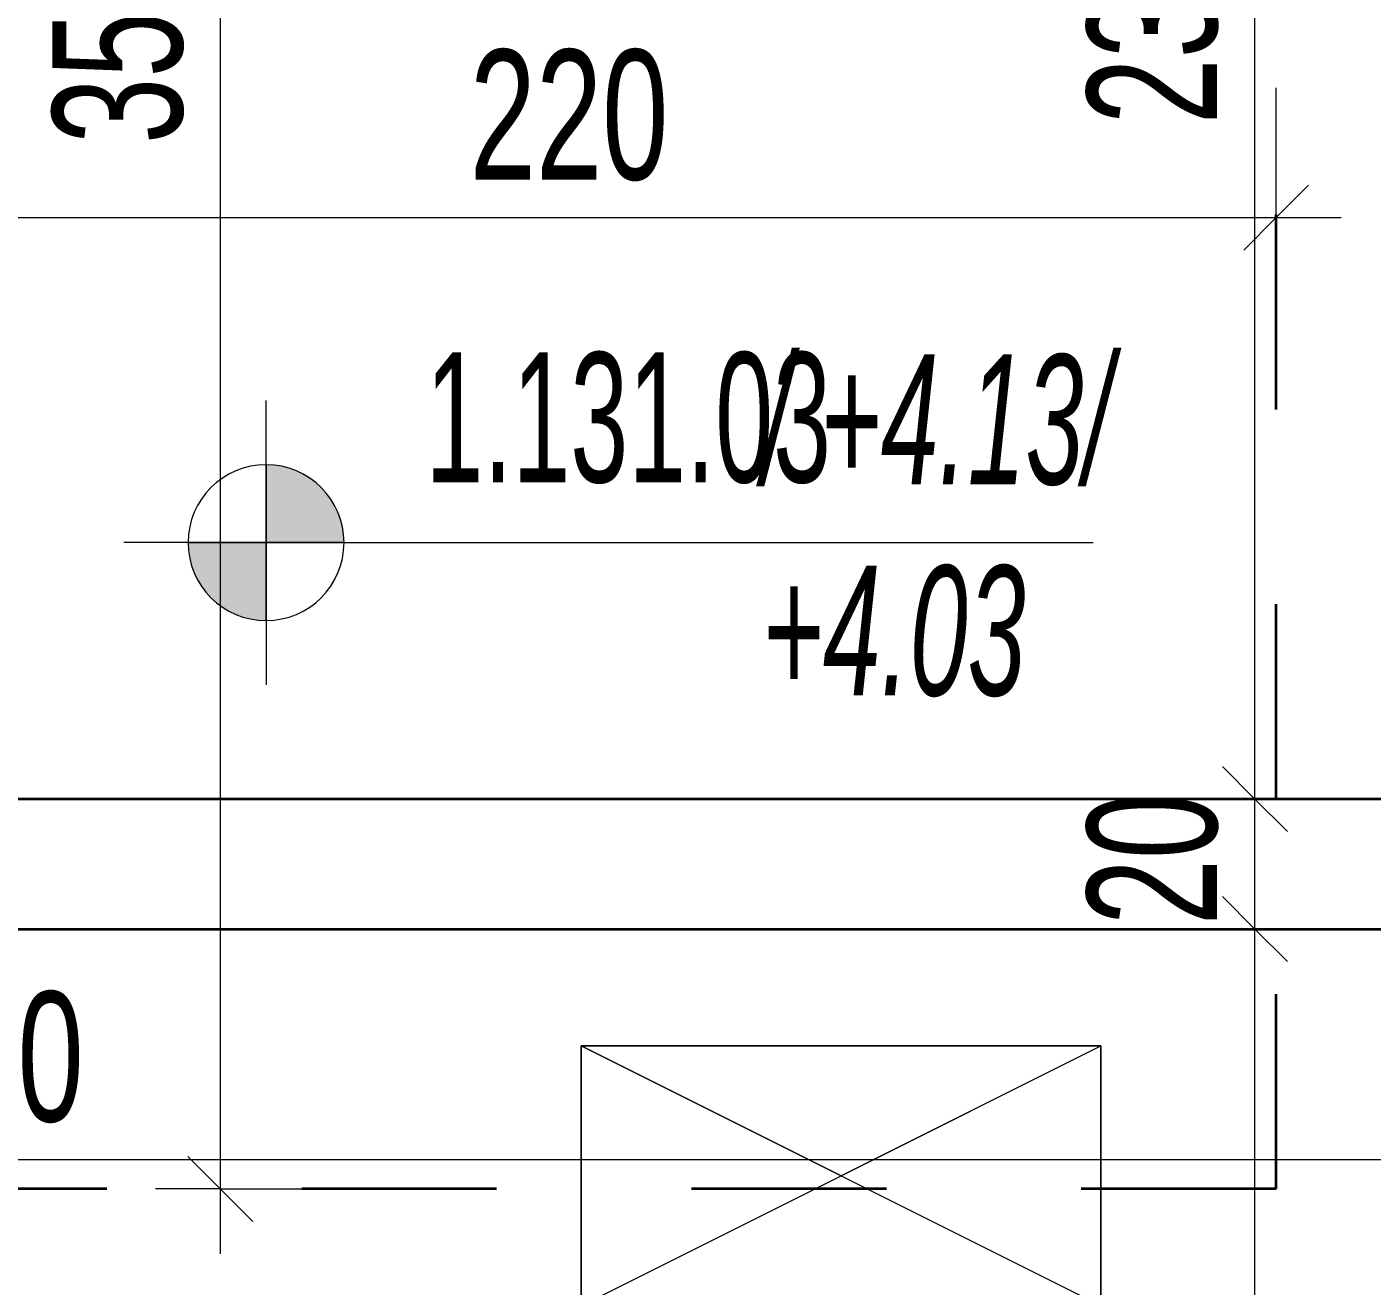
# Model space of a CAD drawing. Header units: metres. Extents: x 8 to 325, y -31 to 15.
# Drawn here: x 122.172 to 124.242, y -10.4 to -8.461 of the extents above; entities that cross this region are included whole.
import ezdxf

# ---------------------------------------------------------------- set-up
doc = ezdxf.new("R2010")
doc.units = ezdxf.units.M
doc.linetypes.add('Dash', pattern=[0.6, 0.3, -0.3])
for name, color, linetype, lineweight in [('A-ALAN', 7, 'Continuous', 9), ('A-DETY', 7, 'Continuous', 9), ('A-DETY-KOT', 7, 'Continuous', 9), ('A-DETY-OLCU', 7, 'Continuous', 9), ('A-DETY-OLCU-100', 7, 'Continuous', 9), ('A-DUVR', 7, 'Continuous', 9), ('E-ELEC-EQPM', 7, 'Continuous', 9)]:
    doc.layers.add(name, color=color, linetype=linetype, lineweight=lineweight)
doc.layers.add('A-ÇZGI', color=7, linetype='Continuous', lineweight=9, true_color=0x00a600)
doc.styles.add('Arial Narrow_5', font='ARIALN.TTF', dxfattribs={"width": 0.8, "height": 0.2})
doc.styles.add('Arial Narrow_6', font='ARIALN.TTF', dxfattribs={"width": 0.7, "height": 0.2})
doc.styles.add('Arial Narrow_I_3', font='ARIALNI.TTF', dxfattribs={"width": 0.7, "height": 0.2})
doc.dimstyles.new('TKFN_ARDI_Ölçü_1_100__İç__3', dxfattribs={"dimscale": 0.3048, "dimtxt": 0.204686, "dimasz": 0.328084, "dimexe": 0.328084, "dimexo": 0.0625, "dimgap": 0, "dimtad": 1, "dimdec": 0, "dimlfac": 100, "dimdsep": 46, "dimtxsty": 'Arial Narrow_5', "dimblk1": 'OBLIQUE', "dimblk2": 'OBLIQUE', "dimsah": 1, "dimcen": 0.09, "dimdle": 0.328084, "dimadec": 8, "dimazin": 0, "dimtfac": 1, "dimtdec": 4, "dimtix": 1, "dimtmove": 0, "dimatfit": 3, "dimfxl": 0.656168, "dimfxlon": 1, "dimtvp": 1, "dimtolj": 1, "dimtzin": 0, "dimarcsym": 2})

# ---------------------------------------------------------------- blocks, each defined once
blk = doc.blocks.new('D5020_30_DİKİLİ_TİP_PANO - KUVVET_DAĞITIM_PANOSU_ŞEBEKE_-4083500-_1_13_4_13_ PERON KATI _FFL_')
at = {"layer": 'A-DETY', "color": 8, "lineweight": 5, "true_color": 0x808080}
for p, q in [((0.4, -0.2), (-0.4, 0.2)), ((-0.4, -0.2), (0.4, 0.2)), ((0.4, 0.2), (-0.4, 0.2)), ((-0.4, 0.2), (0, 0)), ((-0.4, -0.2), (-0.4, 0.2)), ((-0.4, 0.2), (0.4, 0.2)), ((0, 0), (0.4, 0.2)), ((0.4, 0.2), (0.4, -0.2)), ((-0.4, -0.2), (-0.4, -1)), ((0.4, -0.2), (-0.4, -0.2)), ((0.4, -0.2), (0.4, -1))]:
    blk.add_line(p, q, dxfattribs=at)
for centre, start, end in [((-0.4, -0.2), 270, 360), ((0.4, -0.2), 180, 270)]:
    blk.add_arc(centre, 0.8, start, end, dxfattribs=at)
at = {"layer": 'E-ELEC-EQPM', "color": 8, "lineweight": 5, "true_color": 0x808080}
for p, q in [((0.4, 0.2), (-0.4, 0.2)), ((-0.4, 0.2), (-0.4, -0.2)), ((0.4, -0.2), (0.4, 0.2)), ((-0.4, -0.2), (0.4, -0.2))]:
    blk.add_line(p, q, dxfattribs=at)
blk = doc.blocks.new('IC-TKN-M7-S23-000-10-A1-32-K-T-6F-200_rvt-1-_1_13_4_13_ PERON KATI _FFL_')
at = {"layer": 'E-ELEC-EQPM', "color": 8, "lineweight": 5, "true_color": 0x808080}
blk.add_blockref('D5020_30_DİKİLİ_TİP_PANO - KUVVET_DAĞITIM_PANOSU_ŞEBEKE_-4083500-_1_13_4_13_ PERON KATI _FFL_', (-181.3699, -10.23), dxfattribs=at)
blk = doc.blocks.new('DIMBLOCK421-_1_13_4_13_ PERON KATI _FFL_')
at = {"layer": 'A-DETY-OLCU-100', "transparency": 16777216}
for p, q in [((119.5947, -10.2047), (119.5947, -10.0047)), ((124.5947, -10.2047), (124.5947, -10.0047)), ((119.5947, -10.2047), (119.6447, -10.1547)), ((124.5947, -10.2047), (124.6447, -10.1547)), ((119.5947, -10.2047), (119.5447, -10.2547)), ((119.5947, -10.2047), (124.5947, -10.2047)), ((119.5947, -10.2047), (119.5947, -10.3047)), ((124.5947, -10.2047), (124.5447, -10.2547)), ((124.5947, -10.2047), (124.5947, -10.3047))]:
    blk.add_line(p, q, dxfattribs=at)
at = {"layer": 'A-DETY-OLCU-100', "color": 0, "transparency": 16777216, "insert": (121.9533, -9.9462), "char_height": 0.2, "width": 0.339194, "attachment_point": 1, "line_spacing_factor": 0.974696, "style": 'Arial Narrow_5'}
blk.add_mtext('500', dxfattribs=at)
blk = doc.blocks.new('_Oblique')
at = {"color": 0, "linetype": 'ByBlock', "lineweight": -2}
blk.add_line((-0.5, -0.5), (0.5, 0.5), dxfattribs=at)
blk = doc.blocks.new('Spot Elevations - Plan Kot Sembolü-2589892-_1_13_4_13_ PERON KATI _FFL_')
at = {"layer": 'A-DETY-KOT'}
h = blk.add_hatch(color=256, dxfattribs=at)
edge = h.paths.add_edge_path()
edge.add_arc((0, 0.002969), 0.0012, 0, 90, ccw=False)
edge.add_line((0.0012, 0.002969), (0, 0.002969))
edge.add_line((0, 0.002969), (0, 0.004169))
h = blk.add_hatch(color=256, dxfattribs=at)
edge = h.paths.add_edge_path()
edge.add_line((-0.0012, 0.002969), (0, 0.002969))
edge.add_line((0, 0.002969), (0, 0.001769))
edge.add_arc((0, 0.002969), 0.0012, 180, 270, ccw=False)
for p, q in [((0, 0.002969), (0, 0.005156)), ((0, 0.004169), (0, 0.002969)), ((0, 0.002969), (0, 0.004169)), ((0, 0.002969), (-0.002188, 0.002969)), ((0, 0.002969), (-0.0012, 0.002969)), ((-0.0012, 0.002969), (0, 0.002969)), ((0, 0.002969), (0.012733, 0.002969)), ((0, 0.002969), (0, 0.000781)), ((0, 0.001769), (0, 0.002969)), ((0, 0.002969), (0.0012, 0.002969)), ((0, 0.002969), (0, 0.001769)), ((0.0012, 0.002969), (0, 0.002969))]:
    blk.add_line(p, q, dxfattribs=at)
for start, end in [(90, 180), (0, 90), (180, 270), (270, 360)]:
    blk.add_arc((0, 0.002969), 0.0012, start, end, dxfattribs=at)
blk = doc.blocks.new('DIMBLOCK495-_1_13_4_13_ PERON KATI _FFL_')
at = {"layer": 'A-DETY-OLCU-100', "transparency": 16777216}
for p, q in [((124.062, -9.85), (124.012, -9.8)), ((124.062, -9.85), (123.862, -9.85)), ((124.062, -13.11), (124.062, -9.85)), ((124.062, -9.85), (124.112, -9.9)), ((124.062, -9.85), (124.162, -9.85)), ((124.062, -13.11), (124.012, -13.06)), ((124.062, -13.11), (123.862, -13.11)), ((124.062, -13.11), (124.112, -13.16)), ((124.062, -13.11), (124.162, -13.11))]:
    blk.add_line(p, q, dxfattribs=at)
at = {"layer": 'A-DETY-OLCU-100', "color": 0, "transparency": 16777216, "insert": (123.8035, -11.6213), "char_height": 0.2, "width": 0.339194, "attachment_point": 1, "rotation": 90, "line_spacing_factor": 0.974696, "style": 'Arial Narrow_5'}
blk.add_mtext('326', dxfattribs=at)
blk = doc.blocks.new('DIMBLOCK496-_1_13_4_13_ PERON KATI _FFL_')
at = {"layer": 'A-DETY-OLCU-100', "transparency": 16777216}
for p, q in [((124.062, -9.65), (124.012, -9.6)), ((124.062, -9.65), (123.862, -9.65)), ((124.062, -9.85), (124.062, -9.65)), ((124.062, -9.65), (124.112, -9.7)), ((124.062, -9.65), (124.162, -9.65)), ((124.062, -9.85), (124.012, -9.8)), ((124.062, -9.85), (123.862, -9.85)), ((124.062, -9.85), (124.112, -9.9)), ((124.062, -9.85), (124.162, -9.85))]:
    blk.add_line(p, q, dxfattribs=at)
at = {"layer": 'A-DETY-OLCU-100', "color": 0, "transparency": 16777216, "insert": (123.8035, -9.8442), "char_height": 0.2, "width": 0.22613, "attachment_point": 1, "rotation": 90, "line_spacing_factor": 0.974696, "style": 'Arial Narrow_5'}
blk.add_mtext('20', dxfattribs=at)
blk = doc.blocks.new('DIMBLOCK497-_1_13_4_13_ PERON KATI _FFL_')
at = {"layer": 'A-DETY-OLCU-100', "transparency": 16777216}
for p, q in [((124.062, -7.29), (124.012, -7.24)), ((124.062, -7.29), (123.862, -7.29)), ((124.062, -9.65), (124.062, -7.29)), ((124.062, -7.29), (124.112, -7.34)), ((124.062, -7.29), (124.162, -7.29)), ((124.062, -9.65), (124.012, -9.6)), ((124.062, -9.65), (123.862, -9.65)), ((124.062, -9.65), (124.112, -9.7)), ((124.062, -9.65), (124.162, -9.65))]:
    blk.add_line(p, q, dxfattribs=at)
at = {"layer": 'A-DETY-OLCU-100', "color": 0, "transparency": 16777216, "insert": (123.8035, -8.6113), "char_height": 0.2, "width": 0.339194, "attachment_point": 1, "rotation": 90, "line_spacing_factor": 0.974696, "style": 'Arial Narrow_5'}
blk.add_mtext('236', dxfattribs=at)
blk = doc.blocks.new('DIMBLOCK527-_1_13_4_13_ PERON KATI _FFL_')
at = {"layer": 'A-DETY-OLCU-100', "transparency": 16777216}
for p, q in [((122.4693, -6.65), (122.4693, -10.35)), ((122.4693, -6.75), (122.4193, -6.7)), ((122.4693, -6.75), (122.3693, -6.75)), ((122.4693, -6.75), (122.5193, -6.8)), ((122.4693, -6.75), (122.6693, -6.75)), ((122.4693, -10.25), (122.4193, -10.2)), ((122.4693, -10.25), (122.3693, -10.25)), ((122.4693, -10.25), (122.5193, -10.3)), ((122.4693, -10.25), (122.6693, -10.25))]:
    blk.add_line(p, q, dxfattribs=at)
at = {"layer": 'A-DETY-OLCU-100', "color": 0, "transparency": 16777216, "insert": (122.2108, -8.6413), "char_height": 0.2, "width": 0.339194, "attachment_point": 1, "rotation": 90, "line_spacing_factor": 0.974696, "style": 'Arial Narrow_5'}
blk.add_mtext('350', dxfattribs=at)
blk = doc.blocks.new('DIMBLOCK530-_1_13_4_13_ PERON KATI _FFL_')
at = {"layer": 'A-DETY-OLCU-100', "transparency": 16777216}
for p, q in [((121.8947, -8.7547), (121.8947, -8.5547)), ((124.0947, -8.7547), (124.0947, -8.5547)), ((121.8947, -8.7547), (121.9447, -8.7047)), ((124.0947, -8.7547), (124.1447, -8.7047)), ((121.8947, -8.7547), (121.8447, -8.8047)), ((121.8947, -8.7547), (124.1947, -8.7547)), ((121.8947, -8.7547), (121.8947, -8.8547)), ((124.0947, -8.7547), (124.0447, -8.8047)), ((124.0947, -8.7547), (124.0947, -8.8547))]:
    blk.add_line(p, q, dxfattribs=at)
at = {"layer": 'A-DETY-OLCU-100', "color": 0, "transparency": 16777216, "insert": (122.8533, -8.4962), "char_height": 0.2, "width": 0.339194, "attachment_point": 1, "rotation": 0, "line_spacing_factor": 0.974696, "style": 'Arial Narrow_5'}
blk.add_mtext('220', dxfattribs=at)

msp = doc.modelspace()

# ---------------------------------------------------------------- linework, layer by layer
at = {"layer": 'A-ALAN', "color": 8, "true_color": 0x808080, "flags": 128}
for points in [[(124.5947, -8.79), (124.5947, -7.29), (119.5947, -7.29), (119.5947, -8.7), (119.5947, -9.65), (124.5947, -9.65)], [(124.5947, -12.15), (124.5947, -9.85), (119.5947, -9.85), (119.5947, -12.15), (119.5947, -13.11), (124.5947, -13.11)]]:
    msp.add_lwpolyline(points, close=True, dxfattribs=at)
at = {"layer": 'A-DUVR', "lineweight": 35}
for p, q in [((124.5947, -9.65), (119.5947, -9.65)), ((119.5947, -9.85), (124.5947, -9.85))]:
    msp.add_line(p, q, dxfattribs=at)
at = {"layer": 'A-ÇZGI', "color": 1, "linetype": 'Dash', "lineweight": 35, "true_color": 0xff0000}
for q in [(124.0947, -8.65), (121.8947, -10.25)]:
    msp.add_line((124.0947, -10.25), q, dxfattribs=at)

# ---------------------------------------------------------------- block references
at = {"lineweight": 5}
msp.add_blockref('IC-TKN-M7-S23-000-10-A1-32-K-T-6F-200_rvt-1-_1_13_4_13_ PERON KATI _FFL_', (304.7947, 0), dxfattribs=at)
at = {"layer": 'A-DETY-KOT', "xscale": 99.99999999999993, "yscale": 99.99999999999993, "zscale": 99.99999999999993}
msp.add_blockref('Spot Elevations - Plan Kot Sembolü-2589892-_1_13_4_13_ PERON KATI _FFL_', (122.5398, -9.552), dxfattribs=at)

# ---------------------------------------------------------------- texts
at = {"layer": 'A-DETY-KOT', "char_height": 0.2, "attachment_point": 1, "line_spacing_factor": 0.974696}
for s, insert, width, style in [('1.131.03', (122.7852, -8.9622), 0.370869, 'Arial Narrow_6'), ('/ +4.13/ +4.03', (123.3032, -8.9654), 0.58946, 'Arial Narrow_I_3')]:
    msp.add_mtext(s, dxfattribs=dict(at, insert=insert, width=width, style=style))

# ---------------------------------------------------------------- dimensions: what is measured, and where the dimension line sits
at = {"layer": 'A-DETY-OLCU'}
for base, p1, p2, angle, override, picture, middle in [((122.4693, -10.25), (122.6693, -6.75), (122.6693, -10.25), 90, {"dimpost": '<>', "dimfxl": 3.5}, 'DIMBLOCK527-_1_13_4_13_ PERON KATI _FFL_', (122.3671, -8.5)), ((124.062, -7.29), (123.862, -9.65), (123.862, -7.29), 90, {"dimpost": '<>', "dimfxl": 2.36}, 'DIMBLOCK497-_1_13_4_13_ PERON KATI _FFL_', (123.9599, -8.47)), ((124.0947, -8.7547), (121.8947, -8.5547), (124.0947, -8.5547), 0, {"dimpost": '<>', "dimfxl": 2.2}, 'DIMBLOCK530-_1_13_4_13_ PERON KATI _FFL_', (122.9947, -8.6526)), ((124.062, -9.65), (123.862, -9.85), (123.862, -9.65), 90, {"dimpost": '<>', "dimfxl": 0.2}, 'DIMBLOCK496-_1_13_4_13_ PERON KATI _FFL_', (123.9599, -9.75)), ((124.062, -9.85), (123.862, -13.11), (123.862, -9.85), 90, {"dimpost": '<>', "dimfxl": 3.26}, 'DIMBLOCK495-_1_13_4_13_ PERON KATI _FFL_', (123.9599, -11.48))]:
    dim = msp.add_linear_dim(base=base, p1=p1, p2=p2, angle=angle, dimstyle='TKFN_ARDI_Ölçü_1_100__İç__3', override=override, dxfattribs=at)
    dim.commit()
    dim.dimension.update_dxf_attribs({"geometry": picture, "text_midpoint": middle})
dim = msp.add_linear_dim(base=(124.5947, -10.2047), p1=(119.5947, -10.0047), p2=(124.5947, -10.0047), dimstyle='TKFN_ARDI_Ölçü_1_100__İç__3', override={"dimpost": '<>', "dimfxl": 5}, dxfattribs=at)
dim.commit()
dim.dimension.update_dxf_attribs({"geometry": 'DIMBLOCK421-_1_13_4_13_ PERON KATI _FFL_', "text_midpoint": (122.0947, -10.1026)})

doc.saveas('drawing.dxf')
